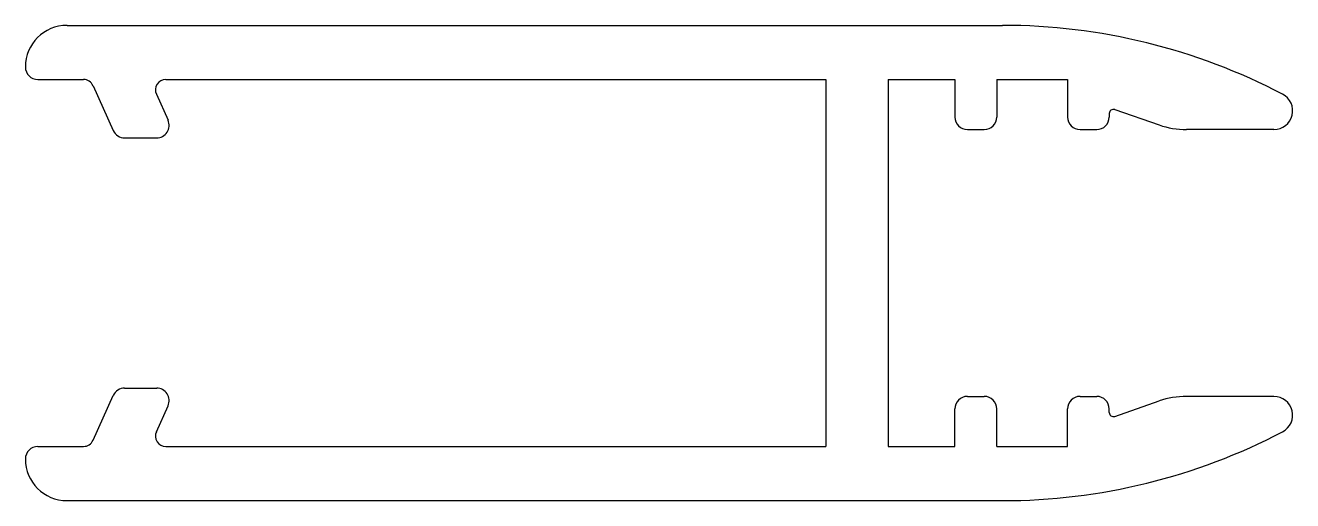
# Model space of a CAD drawing. Extents: x 2014.7 to 2045.1, y 1621.2 to 1632.6.
import ezdxf

# ---------------------------------------------------------------- set-up
doc = ezdxf.new("R2010")
doc.units = 0
doc.layers.get('0').update_dxf_attribs({"linetype": 'CONTINUOUS'})

msp = doc.modelspace()

# ---------------------------------------------------------------- linework, layer by layer
at = {"color": 0, "linetype": 'CONTINUOUS'}
for p, q in [((2015.713, 1632.566), (2038.151, 1632.566)), ((2015.013, 1631.266), (2016.109, 1631.266)), ((2018.083, 1631.266), (2033.913, 1631.266)), ((2033.913, 1631.266), (2033.913, 1622.466)), ((2035.413, 1631.266), (2035.413, 1622.466)), ((2035.413, 1631.266), (2037.013, 1631.266)), ((2037.013, 1631.266), (2037.013, 1630.366)), ((2038.013, 1631.266), (2038.013, 1630.366)), ((2038.013, 1631.266), (2039.713, 1631.266)), ((2039.713, 1631.266), (2039.713, 1630.366)), ((2016.337, 1631.118), (2016.822, 1630.042)), ((2017.856, 1630.913), (2018.137, 1630.289)), ((2040.713, 1630.45), (2040.713, 1630.366)), ((2040.845, 1630.545), (2041.912, 1630.176)), ((2037.313, 1630.066), (2037.713, 1630.066)), ((2040.013, 1630.066), (2040.413, 1630.066)), ((2044.663, 1630.066), (2042.566, 1630.066)), ((2017.095, 1629.866), (2017.863, 1629.866)), ((2016.337, 1622.613), (2016.822, 1623.689)), ((2017.095, 1623.866), (2017.863, 1623.866)), ((2037.313, 1623.666), (2037.713, 1623.666)), ((2040.013, 1623.666), (2040.413, 1623.666)), ((2044.663, 1623.666), (2042.566, 1623.666)), ((2017.856, 1622.818), (2018.137, 1623.442)), ((2037.013, 1622.466), (2037.013, 1623.366)), ((2038.013, 1622.466), (2038.013, 1623.366)), ((2039.713, 1622.466), (2039.713, 1623.366)), ((2040.713, 1623.281), (2040.713, 1623.366)), ((2040.845, 1623.186), (2041.912, 1623.556)), ((2015.013, 1622.466), (2016.109, 1622.466)), ((2018.083, 1622.466), (2033.913, 1622.466)), ((2035.413, 1622.466), (2037.013, 1622.466)), ((2038.013, 1622.466), (2039.713, 1622.466)), ((2015.713, 1621.166), (2038.151, 1621.166))]:
    msp.add_line(p, q, dxfattribs=at)
for centre, radius, start, end in [((2015.713, 1631.566), 1, 90, 180), ((2038.151, 1618.066), 14.5, 62.3898, 90), ((2015.013, 1631.566), 0.3, 180, 270), ((2016.109, 1631.016), 0.25, 24.2669, 90), ((2018.083, 1631.016), 0.25, 90, 204.2669), ((2044.663, 1630.516), 0.45, 270, 62.3898), ((2037.313, 1630.366), 0.3, 180, 270), ((2037.713, 1630.366), 0.3, 270, 0), ((2040.013, 1630.366), 0.3, 180, 270), ((2040.413, 1630.366), 0.3, 270, 0), ((2040.813, 1630.45), 0.1, 70.9124, 180), ((2017.863, 1630.166), 0.3, 270, 24.2669), ((2042.566, 1632.066), 2, 250.9124, 270), ((2017.095, 1630.166), 0.3, 204.2669, 270), ((2017.095, 1623.566), 0.3, 90, 155.7331), ((2017.863, 1623.566), 0.3, 335.7331, 90), ((2037.313, 1623.366), 0.3, 90, 180), ((2037.713, 1623.366), 0.3, 0, 90), ((2040.013, 1623.366), 0.3, 90, 180), ((2040.413, 1623.366), 0.3, 0, 90), ((2042.566, 1621.666), 2, 90, 109.0876), ((2044.663, 1623.216), 0.45, 297.6102, 90), ((2040.813, 1623.281), 0.1, 180, 289.0876), ((2018.083, 1622.716), 0.25, 155.7331, 270), ((2038.151, 1635.666), 14.5, 270, 297.6102), ((2015.013, 1622.166), 0.3, 90, 180), ((2016.109, 1622.716), 0.25, 270, 335.7331), ((2015.713, 1622.166), 1, 180, 270)]:
    msp.add_arc(centre, radius, start, end, dxfattribs=at)

doc.saveas('drawing.dxf')
